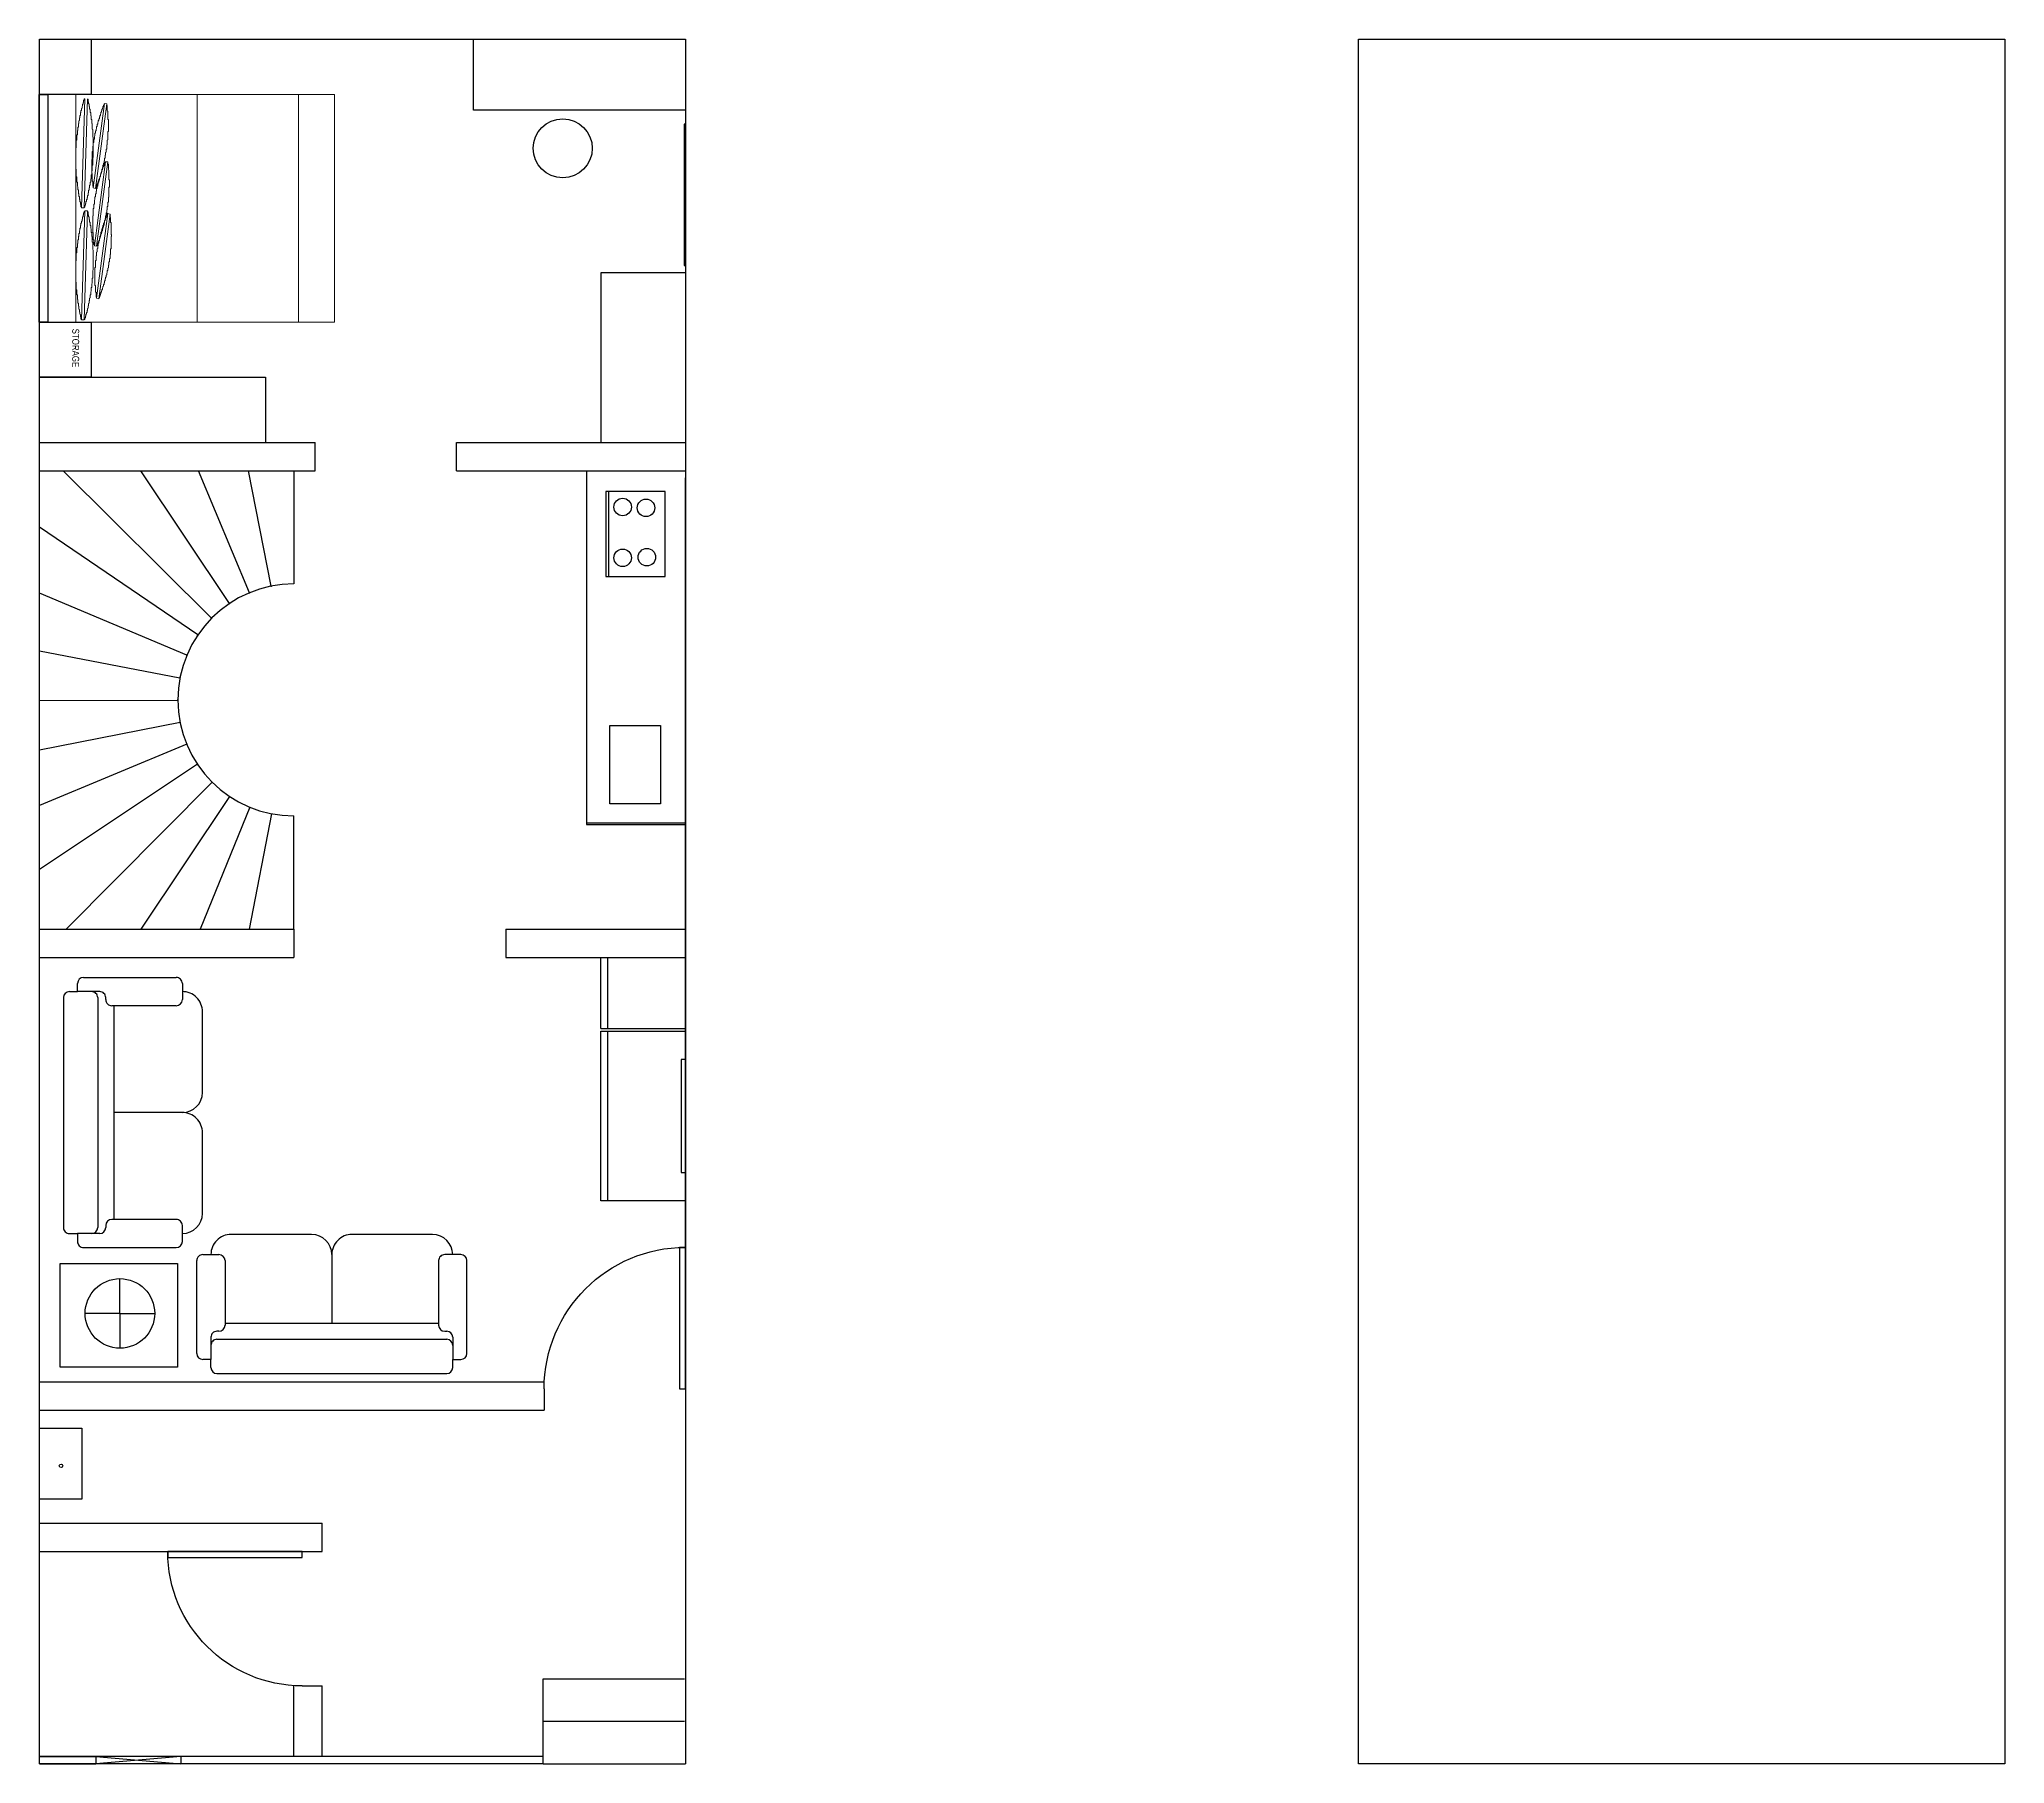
# Model space of a CAD drawing. Header units: inches. Extents: x 13951 to 157072, y 47 to 27191.
# Drawn here: x 63408 to 77309, y 2763 to 14953 of the extents above; entities that cross this region are included whole.
import ezdxf

# ---------------------------------------------------------------- set-up
doc = ezdxf.new("R2010")
doc.units = ezdxf.units.IN
doc.header["$MEASUREMENT"] = 0
doc.layers.add('A_FURNITURE', color=251, linetype='Continuous', lineweight=9)
for name, color, linetype in [('kitchen', 50, 'Continuous'), ('last room', 210, 'Continuous'), ('LIVING', 90, 'Continuous'), ('OUTER', 4, 'Continuous'), ('Outer line', 12, 'Continuous')]:
    doc.layers.add(name, color=color, linetype=linetype)
doc.styles.add('ARIAL', font='ARIALN.TTF')

# ---------------------------------------------------------------- blocks, each defined once
blk = doc.blocks.new('*U2')
for p, q in [((0, 0), (0, -6)), ((40, 0), (40, -6))]:
    blk.add_line(p, q)
blk.add_lwpolyline([(0, 0), (0, 40), (1.75, 40), (1.75, 0)], close=True)
blk.add_arc((0, 0), 40, 0, 90)
blk = doc.blocks.new('A$C02A636C4')
for p, q in [((1.2026, 0.6692), (0.097, 0.6692)), ((0, 0.5722), (0, 0.1261)), ((0.0679, 0.6013), (0.0291, 0.6013)), ((0.0679, 0.6401), (0.0679, 0.6013)), ((0.0679, 0.5334), (0.0679, 0.6013)), ((1.2317, 0.6401), (1.2317, 0.6013)), ((1.2317, 0.6013), (1.2705, 0.6013)), ((1.2317, 0.5334), (1.2317, 0.6013)), ((1.2996, 0.5722), (1.2996, 0.1261)), ((0.0679, 0.4946), (0.0679, 0.5431)), ((1.2026, 0.5043), (0.097, 0.5043)), ((1.2317, 0.4946), (1.2317, 0.5431)), ((0.1067, 0.4655), (0.097, 0.4655)), ((0.1358, 0.1261), (0.1358, 0.4364)), ((1.1638, 0.4267), (0.1358, 0.4267)), ((0.6498, 0.097), (0.6498, 0.4267)), ((1.1638, 0.1261), (1.1638, 0.4364)), ((1.1929, 0.4655), (1.2026, 0.4655)), ((0.0291, 0.097), (0.1067, 0.097)), ((1.2705, 0.097), (1.1929, 0.097)), ((0.1649, 0), (0.5528, 0)), ((0.7468, 0), (1.1347, 0))]:
    blk.add_line(p, q)
for centre, radius, start, end in [((0.097, 0.6401), 0.0291, 90, 180), ((1.2026, 0.6401), 0.0291, 0, 90), ((0.0291, 0.5722), 0.0291, 90, 180), ((1.2705, 0.5722), 0.0291, 0, 90), ((0.097, 0.5334), 0.0291, 180, 270), ((0.097, 0.4946), 0.0291, 180, 270), ((1.2026, 0.5334), 0.0291, 270, 0), ((1.2026, 0.4946), 0.0291, 270, 0), ((0.1067, 0.4364), 0.0291, 0, 90), ((1.1929, 0.4364), 0.0291, 90, 180), ((0.0291, 0.1261), 0.0291, 180, 270), ((0.1649, 0.097), 0.097, 180, 270), ((0.1067, 0.1261), 0.0291, 270, 0), ((0.5528, 0.097), 0.097, 270, 0), ((0.7468, 0.097), 0.097, 180, 270), ((1.1347, 0.097), 0.097, 270, 0), ((1.1929, 0.1261), 0.0291, 180, 270), ((1.2705, 0.1261), 0.0291, 270, 0)]:
    blk.add_arc(centre, radius, start, end)
blk = doc.blocks.new('A$C40209d2d')
at = {"layer": 'A_FURNITURE', "linetype": 'Continuous', "lineweight": 5}
for points in [[(0, 0), (0, 66), (75, 66), (75, 0)], [(39.8, 0), (39.8, 66), (10.46, 66), (10.46, 0)]]:
    blk.add_lwpolyline(points, close=True, dxfattribs=at)
for points in [[(70.03, 51.95), (70.03, 53.16), (70.21, 53.34), (70.21, 54.74), (70.33, 54.86), (70.33, 55.95), (70.51, 55.95), (70.51, 57.04), (70.63, 57.22), (70.63, 58.01), (70.82, 58.13), (70.82, 58.92), (71, 59.04), (71, 59.71), (71.12, 59.83), (71.12, 60.5), (71.3, 60.62), (71.3, 61.22), (71.42, 61.22), (71.42, 61.89), (71.6, 62.01), (71.6, 62.5), (71.73, 62.62), (71.73, 63.1), (71.91, 63.28), (71.91, 63.64), (72.03, 63.64), (72.03, 64.12), (72.21, 64.3), (72.21, 64.73), (72.39, 64.73), (72.39, 65.21), (72.51, 65.33)], [(71.6, 33.76), (72.51, 65.33), (73.3, 65.33)], [(73.3, 65.33), (72.39, 33.76), (72.39, 33.76)], [(73.3, 65.33), (73.3, 65.21), (73.48, 65.03), (73.48, 64.61), (73.61, 64.42), (73.61, 63.82), (73.79, 63.64), (73.79, 63.1), (73.91, 63.1), (73.91, 62.31), (74.09, 62.19), (74.09, 61.4), (74.21, 61.4), (74.21, 60.5), (74.39, 60.5), (74.39, 59.4), (74.51, 59.4), (74.51, 58.13), (74.7, 58.01), (74.7, 56.62), (74.88, 56.62), (74.88, 54.43), (75, 54.25), (75, 48.19), (74.88, 48.19), (74.88, 47.28)], [(75, 66), (75, 0)], [(65.06, 34.73), (68.33, 59.22), (68.94, 59.04)], [(65.72, 50.67), (65.72, 50.98), (65.84, 50.98), (65.84, 51.64), (66.03, 51.76), (66.03, 52.25), (66.15, 52.37), (66.15, 52.86), (66.33, 53.04), (66.33, 53.46), (66.45, 53.46), (66.45, 53.95), (66.63, 54.13), (66.63, 54.55), (66.75, 54.55), (66.75, 55.04), (66.94, 55.04), (66.94, 55.52), (67.12, 55.65), (67.12, 55.95), (67.24, 56.13), (67.24, 56.43), (67.42, 56.62), (67.42, 56.92), (67.54, 56.92), (67.54, 57.34), (67.72, 57.34), (67.72, 57.65), (67.85, 57.83), (67.85, 58.13), (68.03, 58.13), (68.03, 58.62), (68.15, 58.62), (68.15, 58.92), (68.33, 58.92), (68.33, 59.22)], [(68.33, 43.09), (68.33, 42.49), (68.15, 42.31), (68.15, 41.7), (68.03, 41.7), (68.03, 41.09), (67.85, 41.09), (67.85, 40.61), (67.72, 40.43), (67.72, 40), (67.54, 39.82), (67.54, 39.52), (67.42, 39.34), (67.42, 38.91), (67.24, 38.91), (67.24, 38.43), (67.12, 38.43), (67.12, 37.94), (66.94, 37.94), (66.94, 37.52), (66.75, 37.33), (66.75, 37.03), (66.63, 37.03), (66.63, 36.55), (66.45, 36.55), (66.45, 36.24), (66.33, 36.12), (66.33, 35.76), (66.15, 35.76), (66.15, 35.33), (66.03, 35.33), (66.03, 35.03), (65.84, 34.85), (65.84, 34.55), (65.72, 34.55), (68.94, 59.04)], [(68.94, 59.04), (68.94, 58.74), (69.12, 58.74), (69.12, 57.34), (69.24, 57.34), (69.24, 55.34), (69.42, 55.34), (69.42, 50.25), (69.24, 50.07), (69.24, 48.19), (69.12, 48.07), (69.12, 46.79), (68.94, 46.79), (68.94, 45.7), (68.82, 45.58), (68.82, 44.79), (68.63, 44.61), (68.63, 43.88), (68.51, 43.88), (68.51, 43.09), (68.33, 43.09)], [(71.6, 33.76), (71.6, 34.06), (71.42, 34.06), (71.42, 34.73), (71.3, 34.85), (71.3, 35.46), (71.12, 35.46), (71.12, 36.24), (71, 36.24), (71, 37.03), (70.82, 37.03), (70.82, 37.94), (70.63, 37.94), (70.63, 38.73), (70.51, 38.91), (70.51, 40), (70.33, 40), (70.33, 41.22), (70.21, 41.22), (70.21, 42.79), (70.03, 42.79), (70.03, 44.97), (69.91, 45.1), (69.91, 50.86), (70.03, 50.98), (70.03, 51.95)], [(65.06, 34.73), (65.06, 35.46), (64.94, 35.64), (64.94, 37.03), (64.75, 37.21), (64.75, 40.61), (64.63, 40.73), (64.63, 41.22), (64.75, 41.22), (64.75, 44.79), (64.94, 44.79), (64.94, 46.37), (65.06, 46.37), (65.06, 47.58), (65.24, 47.58), (65.24, 48.49), (65.36, 48.49), (65.36, 49.46), (65.54, 49.46), (65.54, 50.25), (65.72, 50.37), (65.72, 50.67)], [(74.88, 47.28), (74.88, 46), (74.7, 45.88), (74.7, 44.49), (74.51, 44.31), (74.51, 43.22), (74.39, 43.22), (74.39, 42.12), (74.21, 42.12), (74.21, 41.22), (74.09, 41.09), (74.09, 40.31), (73.91, 40.31), (73.91, 39.52), (73.79, 39.34), (73.79, 38.73), (73.61, 38.73), (73.61, 37.94), (73.48, 37.94), (73.48, 37.33), (73.3, 37.33), (73.3, 36.73), (73.12, 36.73), (73.12, 36.12), (73, 36.12), (73, 35.46), (72.82, 35.46), (72.82, 35.03), (72.7, 34.85), (72.7, 34.36), (72.51, 34.36), (72.51, 33.94), (72.39, 33.94), (72.39, 33.76)], [(65.72, 19.51), (68.94, 44), (69.6, 43.88)], [(66.33, 35.64), (66.33, 35.94), (66.45, 35.94), (66.45, 36.55), (66.63, 36.55), (66.63, 37.21), (66.75, 37.33), (66.75, 37.82), (66.94, 37.94), (66.94, 38.43), (67.12, 38.43), (67.12, 38.91), (67.24, 39.03), (67.24, 39.52), (67.42, 39.52), (67.42, 40), (67.54, 40), (67.54, 40.43), (67.72, 40.43), (67.72, 40.91), (67.85, 41.09), (67.85, 41.4), (68.03, 41.4), (68.03, 41.82), (68.15, 41.82), (68.15, 42.31), (68.33, 42.31), (68.33, 42.61), (68.51, 42.79), (68.51, 43.09), (68.63, 43.09), (68.63, 43.4), (68.82, 43.52), (68.82, 43.7), (68.94, 43.88), (68.94, 44)], [(68.94, 27.88), (68.94, 27.27), (68.82, 27.27), (68.82, 26.6), (68.63, 26.6), (68.63, 26), (68.51, 26), (68.51, 25.39), (68.33, 25.39), (68.33, 24.91), (68.15, 24.78), (68.15, 24.3), (68.03, 24.3), (68.03, 23.81), (67.85, 23.81), (67.85, 23.21), (67.72, 23.21), (67.72, 22.91), (67.54, 22.72), (67.54, 22.42), (67.42, 22.3), (67.42, 22), (67.24, 21.81), (67.24, 21.51), (67.12, 21.33), (67.12, 21.03), (66.94, 21.03), (66.94, 20.72), (66.75, 20.6), (66.75, 20.24), (66.63, 20.12), (66.63, 19.93), (66.45, 19.81), (66.45, 19.51), (66.33, 19.51), (69.6, 43.88)], [(69.6, 43.88), (69.6, 43.52), (69.73, 43.52), (69.73, 42.12), (69.91, 42.12), (69.91, 40.12), (70.03, 40), (70.03, 35.15), (69.91, 35.15), (69.91, 33.15), (69.73, 32.97), (69.73, 31.76), (69.6, 31.76), (69.6, 30.67), (69.42, 30.48), (69.42, 29.76), (69.24, 29.57), (69.24, 28.79), (69.12, 28.79), (69.12, 28), (68.94, 28), (68.94, 27.88)], [(65.06, 34.73), (65.72, 34.55), (65.72, 34.55)], [(65.72, 19.51), (65.72, 20.24), (65.54, 20.24), (65.54, 21.81), (65.36, 22), (65.36, 24.78), (65.24, 24.78), (65.24, 26.79), (65.36, 26.97), (65.36, 29.76), (65.54, 29.76), (65.54, 31.27), (65.72, 31.27), (65.72, 32.36), (65.84, 32.55), (65.84, 33.45), (66.03, 33.45), (66.03, 34.36), (66.15, 34.36), (66.15, 35.15), (66.33, 35.15), (66.33, 35.64)], [(70.03, 19.33), (70.03, 20.42), (70.21, 20.6), (70.21, 22.12), (70.33, 22.12), (70.33, 23.21), (70.51, 23.39), (70.51, 24.48), (70.63, 24.48), (70.63, 25.39), (70.82, 25.39), (70.82, 26.3), (71, 26.3), (71, 27.09), (71.12, 27.09), (71.12, 27.69), (71.3, 27.88), (71.3, 28.48), (71.42, 28.48), (71.42, 29.27), (71.6, 29.27), (71.6, 29.88), (71.73, 29.88), (71.73, 30.48), (71.91, 30.48), (71.91, 30.97), (72.03, 31.15), (72.03, 31.58), (72.21, 31.58), (72.21, 32.06), (72.39, 32.24), (72.39, 32.67), (72.51, 32.67), (72.51, 32.85)], [(71.6, 33.76), (72.39, 33.76)], [(71.6, 1.27), (72.51, 32.85), (73.3, 32.85)], [(73.3, 32.85), (72.39, 1.27), (72.39, 1.27)], [(73.3, 32.85), (73.3, 32.55), (73.48, 32.55), (73.48, 31.88), (73.61, 31.88), (73.61, 31.15), (73.79, 31.15), (73.79, 30.48), (73.91, 30.36), (73.91, 29.57), (74.09, 29.57), (74.09, 28.79), (74.21, 28.67), (74.21, 27.69), (74.39, 27.69), (74.39, 26.79), (74.51, 26.6), (74.51, 25.39), (74.7, 25.39), (74.7, 24), (74.88, 23.81), (74.88, 21.69), (75, 21.69), (75, 15.63), (74.88, 15.45), (74.88, 14.66)], [(66.03, 2.72), (69.24, 27.27), (69.91, 27.09)], [(66.63, 18.72), (66.63, 19.21), (66.75, 19.21), (66.75, 19.81), (66.94, 19.93), (66.94, 20.42), (67.12, 20.6), (67.12, 21.03), (67.24, 21.21), (67.24, 21.69), (67.42, 21.69), (67.42, 22.12), (67.54, 22.3), (67.54, 22.72), (67.72, 22.72), (67.72, 23.21), (67.85, 23.21), (67.85, 23.69), (68.03, 23.81), (68.03, 24.12), (68.15, 24.3), (68.15, 24.6), (68.33, 24.6), (68.33, 25.09), (68.51, 25.09), (68.51, 25.57), (68.63, 25.57), (68.63, 25.88), (68.82, 25.88), (68.82, 26.3), (68.94, 26.3), (68.94, 26.6), (69.12, 26.79), (69.12, 27.09), (69.24, 27.09), (69.24, 27.27)], [(69.24, 11.08), (69.24, 10.66), (69.12, 10.48), (69.12, 10.05), (68.94, 9.87), (68.94, 9.26), (68.82, 9.26), (68.82, 8.6), (68.63, 8.6), (68.63, 8.17), (68.51, 7.99), (68.51, 7.57), (68.33, 7.57), (68.33, 7.08), (68.15, 7.08), (68.15, 6.6), (68.03, 6.47), (68.03, 6.17), (67.85, 5.99), (67.85, 5.69), (67.72, 5.5), (67.72, 5.2), (67.54, 5.08), (67.54, 4.72), (67.42, 4.72), (67.42, 4.29), (67.24, 4.29), (67.24, 3.99), (67.12, 3.81), (67.12, 3.5), (66.94, 3.5), (66.94, 3.2), (66.75, 3.02), (66.75, 2.72), (66.63, 2.72), (66.63, 2.67), (69.91, 27.09)], [(69.91, 27.09), (69.91, 26.6), (70.03, 26.6), (70.03, 25.21), (70.21, 25.09), (70.21, 22.91), (70.33, 22.72), (70.33, 18.84), (70.21, 18.72), (70.21, 16.54), (70.03, 16.54), (70.03, 15.14), (69.91, 14.96), (69.91, 13.93), (69.73, 13.93), (69.73, 12.96), (69.6, 12.96), (69.6, 12.17), (69.42, 12.05), (69.42, 11.26), (69.24, 11.26), (69.24, 11.08)], [(66.03, 2.72), (66.03, 3.2), (65.84, 3.32), (65.84, 4.72), (65.72, 4.9), (65.72, 7.2), (65.54, 7.38), (65.54, 10.78), (65.72, 10.78), (65.72, 13.14), (65.84, 13.27), (65.84, 14.66), (66.03, 14.66), (66.03, 15.75), (66.15, 15.93), (66.15, 16.72), (66.33, 16.84), (66.33, 17.63), (66.45, 17.63), (66.45, 18.42), (66.63, 18.54), (66.63, 18.72)], [(65.72, 19.51), (66.33, 19.51), (66.33, 19.51)], [(71.6, 1.27), (71.6, 1.39), (71.42, 1.39), (71.42, 2.18), (71.3, 2.18), (71.3, 2.72), (71.12, 2.72), (71.12, 3.5), (71, 3.5), (71, 4.29), (70.82, 4.29), (70.82, 5.2), (70.63, 5.2), (70.63, 6.17), (70.51, 6.17), (70.51, 7.2), (70.33, 7.38), (70.33, 8.48), (70.21, 8.48), (70.21, 10.05), (70.03, 10.17), (70.03, 12.36), (69.91, 12.36), (69.91, 18.24), (70.03, 18.24), (70.03, 19.33)], [(74.88, 14.66), (74.88, 13.27), (74.7, 13.27), (74.7, 11.75), (74.51, 11.75), (74.51, 10.48), (74.39, 10.48), (74.39, 9.57), (74.21, 9.38), (74.21, 8.48), (74.09, 8.48), (74.09, 7.69), (73.91, 7.57), (73.91, 6.78), (73.79, 6.78), (73.79, 6.17), (73.61, 5.99), (73.61, 5.38), (73.48, 5.2), (73.48, 4.72), (73.3, 4.6), (73.3, 4.11), (73.12, 3.99), (73.12, 3.5), (73, 3.32), (73, 2.9), (72.82, 2.72), (72.82, 2.36), (72.7, 2.36), (72.7, 1.7), (72.51, 1.7), (72.51, 1.27), (72.39, 1.27)], [(66.03, 2.72), (66.63, 2.67), (66.63, 2.67)]]:
    blk.add_lwpolyline(points, dxfattribs=at)

msp = doc.modelspace()

# ---------------------------------------------------------------- linework, layer by layer
for p, q in [((64627.08264, 10861.12232), (63577.78872, 11903.27731)), ((64753.58653, 10965.26148), (64127.35777, 11903.27731)), ((64893.82004, 11040.33309), (64534.68622, 11903.27731)), ((65048.95976, 11087.53075), (64886.74812, 11903.27731)), ((67278.88598, 11903.27731), (67278.88598, 10403.27731)), ((67414.96469, 11756.17851), (67414.96469, 11156.17851)), ((67434.96469, 11756.17851), (67434.96469, 11156.17851)), ((64530.48008, 10743.89149), (63408.88598, 11505.41516)), ((64452.68698, 10600.3941), (63408.88598, 11038.11859)), ((64403.4296, 10437.03041), (63408.88598, 10626.87827)), ((67278.88598, 10403.27731), (67278.88598, 9403.27731)), ((64388.89309, 10279.86258), (63408.88598, 10275.78149)), ((64404.39889, 10124.53059), (63408.88598, 9928.08939)), ((64451.31171, 9969.46014), (63408.88598, 9537.64626)), ((64526.53471, 9828.52821), (63408.88598, 9083.6776)), ((64630.73385, 9701.77915), (63598.2077, 8663.27731)), ((64753.54991, 9601.31759), (64127.232, 8663.27731)), ((64898.29174, 9524.37599), (64545.87136, 8663.27731)), ((65051.7431, 9478.4754), (64892.57029, 8663.27731)), ((67278.88598, 9413.27731), (67978.88598, 9413.27731)), ((67278.88598, 9403.27731), (67978.88598, 9403.27731))]:
    msp.add_line(p, q)
msp.add_lwpolyline([(67414.96469, 11156.17851), (67834.96469, 11156.17851), (67834.96469, 11656.17851), (67834.96469, 11756.17851), (67414.96469, 11756.17851)])
msp.add_lwpolyline([(67442.49407, 10102.58942), (67801.52956, 10102.58942), (67801.52956, 9549.3692), (67442.49407, 9549.3692)], close=True)
for centre in [(67534.24151, 11646.93245), (67699.5093, 11640.95333), (67534.24151, 11288.16615), (67705.52634, 11292.18427)]:
    msp.add_circle(centre, 61.7714)
msp.add_arc((65208.88598, 10283.27731), 820, 90, 270)
for p in [(64895.08557, 11040.85852), (65048.91192, 11087.52124), (64753.31839, 10965.08239), (64527.0809, 10738.8449), (64451.30477, 10597.07772), (64404.64205, 10443.25137), (64388.88598, 10283.27731), (64404.64205, 10123.30324), (64451.30477, 9969.47689), (64527.0809, 9827.70972)]:
    msp.add_point(p)
at = {"layer": 'kitchen'}
for p, q in [((63408.88598, 8663.27731), (63408.88598, 12103.27731)), ((63408.88598, 12103.27731), (65358.88598, 12103.27731)), ((65358.88598, 11903.27731), (65358.88598, 12103.27731)), ((66358.88598, 12103.27731), (67978.88598, 12103.27731)), ((66358.88598, 11903.27731), (66358.88598, 12103.27731)), ((63408.88598, 11903.27731), (65358.88598, 11903.27731)), ((65208.88598, 11903.27731), (65208.88598, 11103.27731)), ((66358.88598, 11903.27731), (67978.88598, 11903.27731)), ((67978.88598, 8413.27731), (67978.88598, 11853.27731)), ((65208.88598, 8663.27731), (65208.88598, 9463.27731))]:
    msp.add_line(p, q, dxfattribs=at)
at = {"layer": 'last room'}
for p, q in [((63408.88598, 12103.27731), (63408.88598, 14953.27731)), ((63408.88598, 14953.27731), (67978.88598, 14953.27731)), ((66478.88598, 14453.27731), (66478.88598, 14953.27731)), ((67978.88598, 14953.27731), (67978.88598, 11903.27731)), ((67978.88598, 14953.27731), (67978.88598, 14453.27731)), ((67978.88598, 14453.27731), (66478.88598, 14453.27731)), ((67978.88598, 14353.27731), (67968.88598, 14353.27731)), ((67968.88598, 14353.27731), (67968.88598, 13353.27731)), ((67978.88598, 14453.27731), (67978.88598, 14353.27731)), ((67968.88598, 13353.27731), (67978.88598, 13353.27731)), ((63408.88598, 12103.27731), (63408.88598, 13303.27731)), ((67978.90726, 13303.27731), (67378.90726, 13303.27731)), ((67378.90726, 13303.27731), (67378.90726, 12103.27731))]:
    msp.add_line(p, q, dxfattribs=at)
at = {"layer": 'last room', "ltscale": 3}
for points in [[(63408.88598, 14953.27731), (63774.88598, 14953.27731), (63774.88598, 14564.03131), (63408.88598, 14564.03131)], [(63408.37102, 14564.03131), (63469.37102, 14564.03131), (63469.37102, 12953.63131), (63408.37102, 12953.63131)], [(63408.88598, 12953.63131), (63774.88598, 12953.63131), (63774.88598, 12564.38532), (63408.88598, 12564.38532)]]:
    msp.add_lwpolyline(points, close=True, dxfattribs=at)
at = {"layer": 'last room'}
msp.add_lwpolyline([(63408.88598, 12103.27731), (63408.88598, 12564.38532), (65008.88598, 12564.38532), (65008.88598, 12103.27731)], dxfattribs=at)
msp.add_circle((67110.29429, 14182.71476), 209.16231, dxfattribs=at)
at = {"layer": 'LIVING'}
for p, q in [((63408.88598, 8463.27731), (63408.88598, 8663.27731)), ((63408.88598, 8663.27731), (65208.88598, 8663.27731)), ((65208.88598, 8663.27731), (65208.88598, 8463.27731)), ((66708.88598, 8663.27731), (67978.88598, 8663.27731)), ((66708.88598, 8663.27731), (66708.88598, 8463.27731)), ((63408.88598, 5463.27731), (63408.88598, 8463.27731)), ((63408.88598, 8463.27731), (65208.88598, 8463.27731)), ((66708.88598, 8463.27731), (67978.88598, 8463.27731)), ((67378.89468, 7961.39384), (67378.89468, 8463.27731)), ((67428.89468, 7961.39384), (67428.89468, 8463.27731)), ((67978.88598, 5463.27731), (67978.88598, 8413.27731)), ((67378.89468, 7961.39384), (67978.89468, 7961.39384)), ((67378.89468, 6741.39384), (67378.89468, 7941.39384)), ((67378.89468, 7941.39384), (67978.89468, 7941.39384)), ((67428.89468, 6741.39384), (67428.89468, 7941.39384)), ((67978.89468, 7741.39384), (67948.89468, 7741.39384)), ((67948.89468, 7741.39384), (67948.89468, 6941.39384)), ((67948.89468, 6941.39384), (67978.89468, 6941.39384)), ((67978.89468, 6741.39384), (67378.89468, 6741.39384)), ((63978.47095, 5946.28695), (63978.47095, 6192.17258)), ((63978.47095, 5946.28695), (63732.58532, 5946.28695)), ((63978.47095, 5946.28695), (64224.35658, 5946.28695)), ((63978.47095, 5946.28695), (63978.47095, 5700.40133)), ((63408.88598, 5463.27731), (66980.13677, 5463.27731)), ((63408.88598, 5263.27731), (66978.88598, 5263.27731))]:
    msp.add_line(p, q, dxfattribs=at)
msp.add_lwpolyline([(63556.88496, 6299.0515), (64384.58705, 6299.0515), (64384.58705, 5565.87986), (63556.88496, 5565.87986)], close=True, dxfattribs=at)
msp.add_circle((63978.47095, 5946.28695), 245.88563, dxfattribs=at)
at = {"layer": 'OUTER'}
for p, q in [((63408.88598, 5263.27731), (63408.88598, 5463.27731)), ((67978.88598, 5463.27731), (67978.88598, 5263.27731)), ((63408.88598, 2763.27731), (63408.88598, 5263.27731)), ((67978.88598, 5263.27731), (67978.88598, 2763.27731)), ((63408.88598, 4463.27731), (65408.88598, 4463.27731)), ((65408.88598, 4263.27731), (65408.88598, 4463.27731)), ((63408.88598, 2763.27731), (63408.88598, 4263.27731)), ((63408.88598, 4263.27731), (65208.88598, 4263.27731)), ((65208.88598, 4263.27731), (65408.88598, 4263.27731)), ((66972.72898, 2763.27731), (66972.72898, 3363.27731)), ((66972.72898, 3063.27731), (66972.72898, 3363.27731)), ((66972.72898, 3363.27731), (67972.72898, 3363.27731)), ((65208.88598, 2813.27731), (65208.88598, 3317.28736)), ((65408.88598, 2813.27731), (65408.88598, 3313.27731)), ((66972.72898, 2763.27731), (66972.72898, 3063.27731)), ((66972.72898, 3063.27731), (67972.72898, 3063.27731)), ((66972.72898, 2813.27731), (63408.88598, 2813.27731)), ((63408.88598, 2813.27731), (63808.88598, 2813.27731)), ((63808.88598, 2813.27731), (63808.88598, 2763.27731)), ((63808.88598, 2813.27731), (64408.88598, 2763.27731)), ((64408.88598, 2813.27731), (63808.88598, 2763.27731)), ((64408.88598, 2813.27731), (64408.88598, 2763.27731)), ((66972.72898, 2763.27731), (63408.88598, 2763.27731)), ((63408.88598, 2763.27731), (63808.88598, 2763.27731)), ((65408.88598, 2763.27731), (65208.88598, 2763.27731)), ((66972.72898, 2763.27731), (67978.88598, 2763.27731))]:
    msp.add_line(p, q, dxfattribs=at)
msp.add_lwpolyline([(63408.88598, 5134.05777), (63708.88598, 5134.05777), (63708.88598, 4634.05777), (63408.88598, 4634.05777)], close=True, dxfattribs=at)
msp.add_circle((63561.90892, 4868.75904), 12.72269, dxfattribs=at)
at = {"layer": 'Outer line'}
for p, q in [((63408.88598, 2763.27731), (63408.88598, 14953.27731)), ((63408.88598, 14953.27731), (67978.88598, 14953.27731)), ((67978.88598, 14953.27731), (67978.88598, 2763.27731)), ((72738.84699, 2763.27731), (72738.84699, 14953.27731)), ((72738.84699, 14953.27731), (77308.84699, 14953.27731)), ((77308.84699, 14953.27731), (77308.84699, 2763.27731)), ((66972.72898, 2763.27731), (63408.88598, 2763.27731)), ((77308.84699, 2763.27731), (72738.84699, 2763.27731))]:
    msp.add_line(p, q, dxfattribs=at)

# ---------------------------------------------------------------- block references
at = {"layer": 'last room', "ltscale": 3, "xscale": 24.39999999999718, "yscale": 24.39999999999718, "zscale": 24.39999999999718, "rotation": 180}
msp.add_blockref('A$C40209d2d', (65495.96815, 14564.03131), dxfattribs=at)
at = {"layer": 'LIVING', "xscale": 1469.691668675027, "yscale": 1469.691668675027, "zscale": 1469.691668675027}
for p, rotation in [((64562.53719, 6411.16214), 89.99999999999999), ((66432.23438, 6504.56086), 180)]:
    msp.add_blockref('A$C02A636C4', p, dxfattribs=dict(at, rotation=rotation))
at = {"layer": 'LIVING', "xscale": -25, "yscale": 25, "zscale": 25}
msp.add_blockref('*U2', (67978.88598, 5413.27731), dxfattribs=at)
at = {"layer": 'OUTER', "xscale": -23.74999999999989, "yscale": 23.74999999999989, "zscale": 23.74999999999989, "rotation": 90}
msp.add_blockref('*U2', (65266.38598, 4263.27731), dxfattribs=at)

# ---------------------------------------------------------------- texts
at = {"layer": 'last room', "insert": (63640.60366, 13424.82211), "char_height": 48.8, "width": 1306.9362347, "attachment_point": 7, "rotation": 270.000000006, "style": 'ARIAL'}
msp.add_mtext('\\pxqc;STORAGE', dxfattribs=at)

doc.saveas('drawing.dxf')
